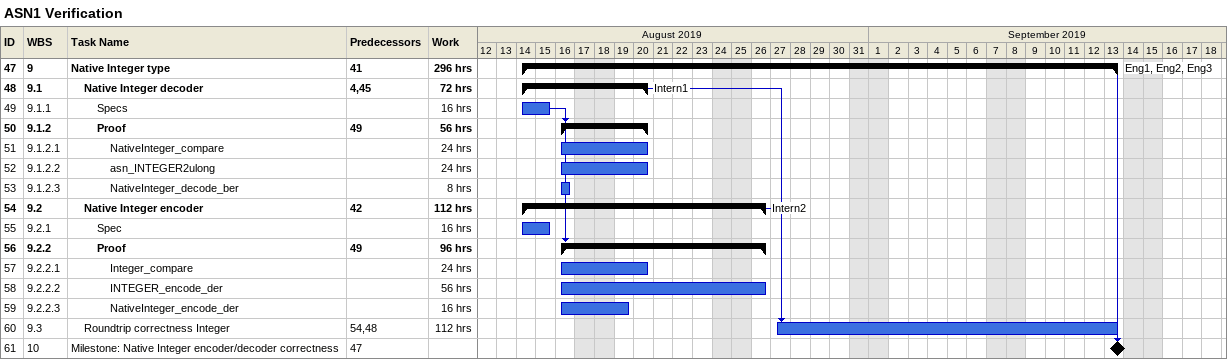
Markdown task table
ASN1 Verification

| ID | WBS | Task | Start | Finish | Predecessors | Resources | Work (h) |
|---|---|---|---|---|---|---|---|
| 47 | 9 | **Native Integer type** | 2019-08-14 | 2019-09-13 | 41 | Eng1, Eng2, Eng3 | 296 |
| 48 | 9.1 | **Native Integer decoder** | 2019-08-14 | 2019-08-20 | 4, 45 | Intern1 | 72 |
| 49 | 9.1.1 | Specs | 2019-08-14 | 2019-08-15 |  |  | 16 |
| 50 | 9.1.2 | **Proof** | 2019-08-16 | 2019-08-20 | 49 |  | 56 |
| 51 | 9.1.2.1 | NativeInteger_compare | 2019-08-16 | 2019-08-20 |  |  | 24 |
| 52 | 9.1.2.2 | asn_INTEGER2ulong | 2019-08-16 | 2019-08-20 |  |  | 24 |
| 53 | 9.1.2.3 | NativeInteger_decode_ber | 2019-08-16 | 2019-08-16 |  |  | 8 |
| 54 | 9.2 | **Native Integer encoder** | 2019-08-14 | 2019-08-26 | 42 | Intern2 | 112 |
| 55 | 9.2.1 | Spec | 2019-08-14 | 2019-08-15 |  |  | 16 |
| 56 | 9.2.2 | **Proof** | 2019-08-16 | 2019-08-26 | 49 |  | 96 |
| 57 | 9.2.2.1 | Integer_compare | 2019-08-16 | 2019-08-20 |  |  | 24 |
| 58 | 9.2.2.2 | INTEGER_encode_der | 2019-08-16 | 2019-08-26 |  |  | 56 |
| 59 | 9.2.2.3 | NativeInteger_encode_der | 2019-08-16 | 2019-08-19 |  |  | 16 |
| 60 | 9.3 | Roundtrip correctness Integer | 2019-08-27 | 2019-09-13 | 54, 48 |  | 112 |
| 61 | 10 | Milestone: Native Integer encoder/decoder correctness (milestone) | 2019-09-13 | 2019-09-13 | 47 |  |  |
